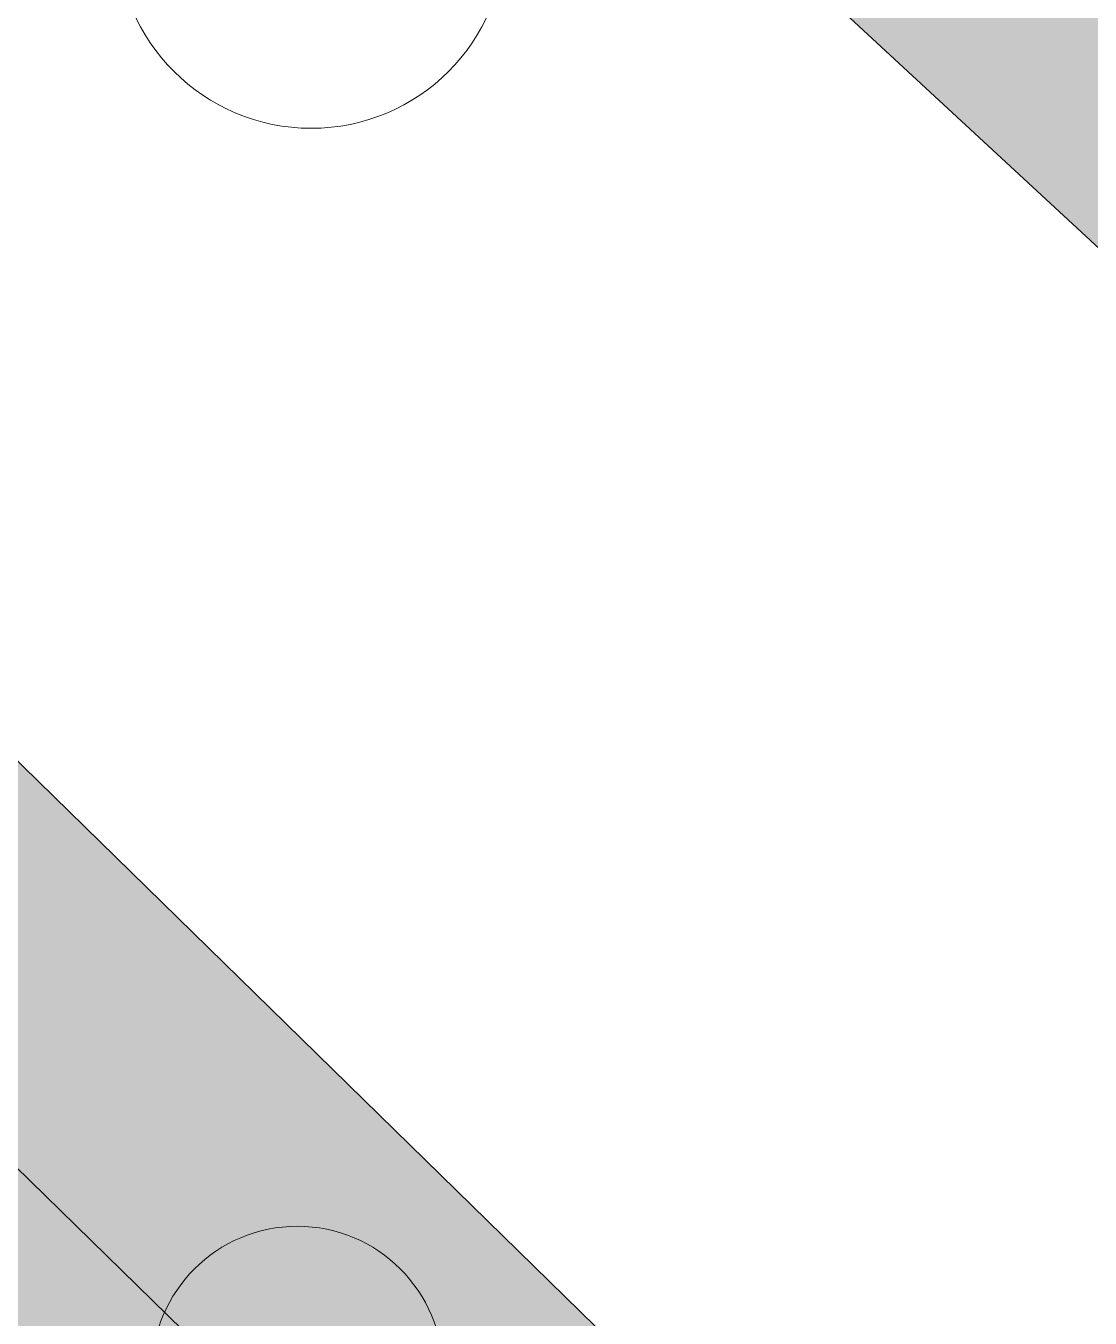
# Model space of a CAD drawing. Header units: metres. Extents: x -3 to 687, y -1 to 1371.
# Drawn here: x 28.3 to 50.24, y 174.12 to 200.76 of the extents above; entities that cross this region are included whole.
import ezdxf

# ---------------------------------------------------------------- set-up
doc = ezdxf.new("R2010")
doc.units = ezdxf.units.M
doc.header["$MEASUREMENT"] = 0
for name, color, linetype, lineweight, true_color in [('TPX_BUILDINGS', 7, 'CONTINUOUS', 0, 0x000000), ('TPX_BUILDINGS_HATCH', 7, 'CONTINUOUS', 0, 0xf0f0f0), ('TPX_BUILDINGS_SHADOWS_HATCH', 7, 'CONTINUOUS', 0, 0x000000), ('TPX_BUILDINGS_SHADOWS_OUTLINES', 7, 'CONTINUOUS', 0, 0x000000), ('TPX_VEGETATION_TREES_INDIVIDUAL', 7, 'CONTINUOUS', 0, 0x136734)]:
    doc.layers.add(name, color=color, linetype=linetype, lineweight=lineweight, true_color=true_color)

# ---------------------------------------------------------------- blocks, each defined once
blk = doc.blocks.new('TREETR003_CR040')
at = {"layer": 'TPX_VEGETATION_TREES_INDIVIDUAL'}
for radius in [4, 0.333]:
    blk.add_circle((0, 0, 0.036), radius, dxfattribs=at)
blk = doc.blocks.new('TREETR003_CR030')
at = {"layer": 'TPX_VEGETATION_TREES_INDIVIDUAL'}
for radius in [3, 0.25]:
    blk.add_circle((0, 0, 0.036), radius, dxfattribs=at)

msp = doc.modelspace()

# ---------------------------------------------------------------- hatches: boundary and pattern name
at = {"layer": 'TPX_BUILDINGS_HATCH'}
for points in [[(73.048, 244.351), (38.589, 207.131), (67.046, 180.787), (76.168, 190.63), (54.278, 210.903), (69.476, 227.327), (105.6, 193.882), (115.728, 204.824), (73.048, 244.351)], [(22.073, 183.127), (15.431, 176.341), (42.574, 149.788), (49.216, 156.574), (22.073, 183.127)]]:
    msp.add_hatch(color=256, dxfattribs=at).paths.add_polyline_path(points)
at = {"layer": 'TPX_BUILDINGS_SHADOWS_HATCH'}
msp.add_hatch(color=256, dxfattribs=at).paths.add_polyline_path([(26.316, 187.37), (22.073, 183.127), (49.216, 156.574), (42.574, 149.788), (46.816, 154.031), (53.459, 160.816), (26.316, 187.37)])

# ---------------------------------------------------------------- linework, layer by layer
at = {"layer": 'TPX_BUILDINGS', "elevation": 0.042}
for points in [[(73.048, 244.351), (38.589, 207.131), (67.046, 180.787), (76.168, 190.63), (54.278, 210.903), (69.476, 227.327), (105.6, 193.882), (115.728, 204.824)], [(22.073, 183.127), (15.431, 176.341), (42.574, 149.788), (49.216, 156.574)]]:
    msp.add_lwpolyline(points, close=True, dxfattribs=at)
at = {"layer": 'TPX_BUILDINGS_SHADOWS_OUTLINES', "elevation": 0.039}
msp.add_lwpolyline([(26.316, 187.37), (22.073, 183.127), (49.216, 156.574), (42.574, 149.788), (46.816, 154.031), (53.459, 160.816)], close=True, dxfattribs=at)

# ---------------------------------------------------------------- block references
at = {"layer": 'TPX_VEGETATION_TREES_INDIVIDUAL'}
for name, p in [('TREETR003_CR040', (34.185, 202.647, 0.036)), ('TREETR003_CR030', (33.899, 173.011, 0.036))]:
    msp.add_blockref(name, p, dxfattribs=at)

doc.saveas('drawing.dxf')
